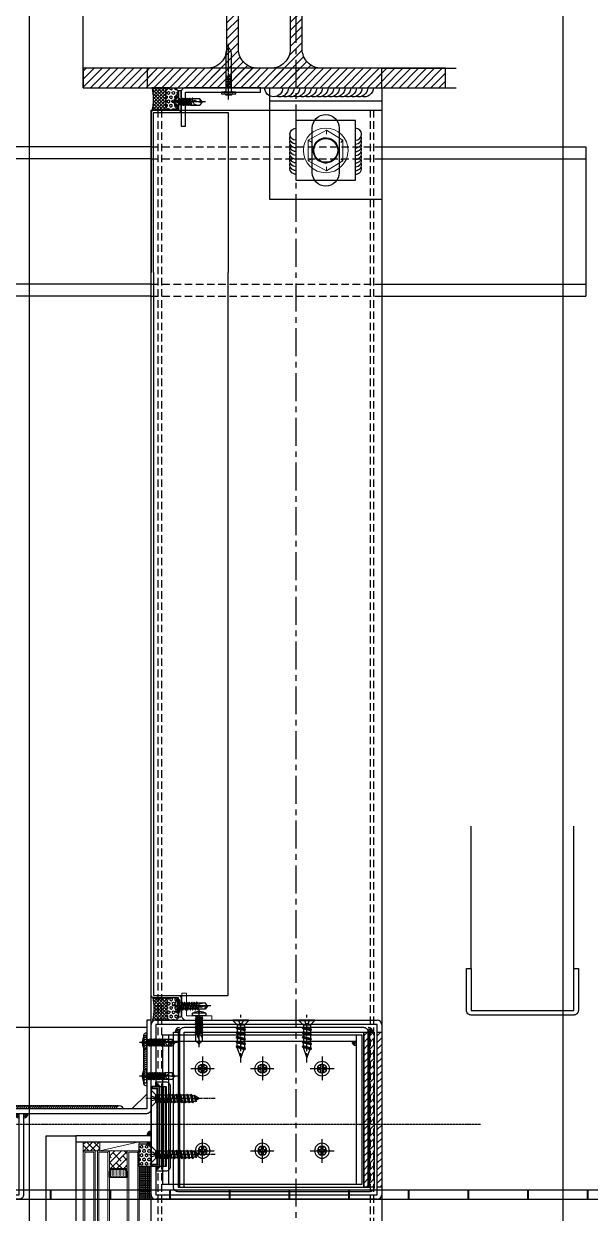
# Model space of a CAD drawing. Extents: x -3378 to 102197, y -3799 to 48702.
# Drawn here: x 90772 to 91151, y 23489 to 24286 of the extents above; entities that cross this region are included whole.
import ezdxf

# ---------------------------------------------------------------- set-up
doc = ezdxf.new("R2010")
doc.units = 0
for name, pattern in [('CEN1', [9, 6, -1, 1, -1]), ('CENTER', [2, 1.25, -0.25, 0.25, -0.25]), ('HIDDEN', [0.375, 0.25, -0.125])]:
    doc.linetypes.add(name, pattern=pattern)
for name, color, linetype in [('24WELD', 55, 'Continuous'), ('ARR', 6, 'Continuous'), ('BCM CL', 14, 'CENTER'), ('BCM-BKP', 6, 'Continuous'), ('BCM-DIM', 54, 'Continuous'), ('BCM-draft', 252, 'Continuous'), ('BCM-Extu', 4, 'Continuous'), ('BCM-GAK', 9, 'Continuous'), ('BCM-SIL', 8, 'Continuous'), ('BOLT', 3, 'Continuous'), ('CENTER', 4, 'CENTER'), ('CL', 14, 'CENTER'), ('HIDDEN', 9, 'HIDDEN'), ('中心線 CENTER', 6, 'CENTER'), ('剖面線 HATCH', 251, 'Continuous'), ('泡棉', 8, 'Continuous'), ('矽利康', 9, 'Continuous'), ('結構體 STRUCTURAL', 154, 'Continuous'), ('螺絲 固定五金 FASTENERS', 124, 'Continuous'), ('螺絲、螺栓', 4, 'Continuous'), ('視覺模型鋁擠型暫替', 4, 'Continuous'), ('視覺模型鋁擠型暫替-RefEdit0', 4, 'Continuous'), ('金屬面材 METAL PANEL', 2, 'Continuous'), ('鐵件', 6, 'Continuous'), ('鐵件 STEEL', 20, 'Continuous'), ('隱藏線 HIDDEN', 8, 'HIDDEN')]:
    doc.layers.add(name, color=color, linetype=linetype)
for name, color, linetype, lineweight in [('BCM-ALP', 7, 'Continuous', 0), ('BCM-GK', 252, 'Continuous', 5), ('BCM-GLA', 4, 'Continuous', 5)]:
    doc.layers.add(name, color=color, linetype=linetype, lineweight=lineweight)
doc.layers.add('不顯示', color=254, linetype='Continuous', plot=False)
pattern_1 = [(45, (-4141.5022, 978.2385), (-1.122532, 1.122532), []), (135, (-4141.5022, 978.2385), (-1.122532, -1.122532), [])]
pattern_2 = [(0, (-4141.5022, 978.2385), (0, 1.6497784), [0.9525, -1.905]), (120, (-4141.5022, 978.2385), (-1.42875, -0.8248892), [0.9525, -1.905]), (60, (-4140.5497, 978.2385), (-1.42875, 0.8248892), [0.9525, -1.905])]

# ---------------------------------------------------------------- blocks, each defined once
blk = doc.blocks.new('H-400x200x8x13')
at = {"layer": '視覺模型鋁擠型暫替', "linetype": 'Continuous'}
h = blk.add_hatch(dxfattribs=at)
h.set_pattern_fill('ANSI31', color=1, scale=30, angle=180)
h.set_pattern_definition([(225, (85874.229, 995633.081), (2.65165043, -2.65165043), [])])
h.paths.add_polyline_path([(300, -400), (300, -387), (217, -387, -0.414214), (204, -374), (204, -26, -0.414214), (217, -13), (300, -13), (300, 0), (100, 0), (100, -13), (183, -13, -0.414214), (196, -26), (196, -374, -0.414214), (183, -387), (100, -387), (100, -400)])
blk.add_lwpolyline([(100, -13), (183, -13, -0.414214), (196, -26), (196, -374, -0.414214), (183, -387), (100, -387), (100, -400), (300, -400), (300, -387), (217, -387, -0.414214), (204, -374), (204, -26, -0.414214), (217, -13), (300, -13), (300, 0), (100, 0)], format="xyb", close=True, dxfattribs=at)
blk = doc.blocks.new('6t 矽酸鈣板')
at = {"layer": '結構體 STRUCTURAL', "ltscale": 50}
h = blk.add_hatch(dxfattribs=at)
h.set_pattern_fill('JIS_LC_20', color=256, scale=2, angle=45)
h.set_pattern_definition([(90, (-51370.39, -83265.073), (-40, 0), []), (90, (-51369.823, -83264.507), (-40, 0), [])])
h.paths.add_polyline_path([(11600, 6), (214.93, 6), (214.93, 0), (11600, 0)])
at = {"layer": '結構體 STRUCTURAL'}
blk.add_lwpolyline([(214.93, 6), (214.93, 0), (11600, 0), (11600, 6)], close=True, dxfattribs=at)
blk = doc.blocks.new('*u246')
at = {"layer": '泡棉'}
h = blk.add_hatch(dxfattribs=at)
h.set_pattern_fill('HEX', color=256, scale=0.3)
h.set_pattern_definition(pattern_2)
edge = h.paths.add_edge_path()
edge.add_line((-12, 9.53), (-3, 9.53))
edge.add_arc((-3, 12.53), 3, 270, 360)
edge.add_line((0, 12.53), (0, 14.53))
edge.add_arc((-3, 14.53), 3, 0, 90)
edge.add_line((-3, 17.53), (-12, 17.53))
edge.add_arc((-12, 14.53), 3, 90, 180)
edge.add_line((-15, 14.53), (-15, 12.53))
edge.add_arc((-12, 12.53), 3, 180, 270)
at = {"layer": '矽利康'}
h = blk.add_hatch(dxfattribs=at)
h.set_pattern_fill('ANSI37', color=256, scale=0.5, style=0)
h.set_pattern_definition(pattern_1)
edge = h.paths.add_edge_path()
edge.add_arc((-7.73, -32.06), 32.98, 76.43716, 103.56284)
edge.add_arc((-16.6, 1.13), 1.6, 315, 360)
edge.add_line((-15, 1.13), (-15, 12.53))
edge.add_arc((-12, 12.53), 3, 180, 270)
edge.add_line((-12, 9.53), (-3, 9.53))
edge.add_arc((-3, 12.53), 3, 270, 360)
edge.add_line((0, 12.53), (0, 0))
at = {"layer": '泡棉'}
blk.add_lwpolyline([(-12, 9.53), (-3, 9.53, 0.414214), (0, 12.53), (0, 14.53, 0.414214), (-3, 17.53), (-12, 17.53, 0.414214), (-15, 14.53), (-15, 12.53, 0.414214)], format="xyb", close=True, dxfattribs=at)
at = {"layer": '矽利康'}
blk.add_lwpolyline([(0, 0, 0.118914), (-15.47, 0, 0.198912), (-15, 1.13), (-15, 12.53, 0.414214), (-12, 9.53), (-3, 9.53, 0.414214), (0, 12.53)], format="xyb", close=True, dxfattribs=at)
blk = doc.blocks.new('M5x16圓頭自攻')
at = {"layer": 'ARR', "color": 0, "linetype": 'CENTER', "ltscale": 0.87}
blk.add_line((18, 0), (-5.1, 0), dxfattribs=at)
at = {"layer": 'ARR', "color": 0, "linetype": 'ByBlock', "ltscale": 0.3}
for p, q in [((-1.61, -4.5), (-1.61, 4.5)), ((0.5, 2.24), (1.14, 1.9)), ((0.72, 2.13), (1.65, -2.5)), ((1.89, 1.9), (1.14, 1.9)), ((2.24, 2.5), (3.24, -2.5)), ((3.48, 1.9), (2.73, 1.9)), ((3.83, 2.5), (4.83, -2.5)), ((5.07, 1.9), (4.32, 1.9)), ((5.42, 2.5), (6.42, -2.5)), ((6.81, 1.9), (5.91, 1.9)), ((7.16, 2.5), (8.16, -2.5)), ((8.4, 1.9), (7.65, 1.9)), ((8.73, 1.9), (7.98, 1.9)), ((9.08, 2.5), (9.7, -0.6)), ((14.12, 2.1), (9.46, 2.1)), ((15.83, 0.06), (14.12, 2.1)), ((15.83, 0.06), (15.95, 0.06)), ((16, -0.01), (16, 0.01)), ((2.14, -1.9), (2.89, -1.9)), ((3.73, -1.9), (4.48, -1.9)), ((5.32, -1.9), (6.07, -1.9)), ((6.91, -1.9), (7.81, -1.9)), ((8.54, -2.1), (12.91, -2.1)), ((15.83, -0.06), (14.12, -2.1)), ((15.83, -0.06), (15.95, -0.06))]:
    blk.add_line(p, q, dxfattribs=at)
blk.add_lwpolyline([(-2.98, -0.5, 0.134476), (-1.61, -4.5), (-0.58, -4.5, 0.198912), (-0.44, -4.44), (-0.06, -4.06, 0.198912), (0, -3.92), (0, 3.92, 0.198912), (-0.06, 4.06), (-0.44, 4.44, 0.198912), (-0.58, 4.5), (-1.61, 4.5, 0.134562), (-2.98, 0.5), (-2.48, 0.5), (-2.48, -0.5), (-2.98, -0.5)], format="xyb", dxfattribs=at)
blk.add_lwpolyline([(1.14, 1.9), (2.14, -1.9), (1.8, -2.5), (1.65, -2.5), (1.3, -1.9), (0.3, 1.9), (0.5, 2.24)], dxfattribs=at)
for points in [[(3.24, -2.5), (2.89, -1.9), (1.89, 1.9), (2.24, 2.5), (2.39, 2.5), (2.73, 1.9), (3.73, -1.9), (3.39, -2.5)], [(4.83, -2.5), (4.48, -1.9), (3.48, 1.9), (3.83, 2.5), (3.98, 2.5), (4.32, 1.9), (5.32, -1.9), (4.98, -2.5)], [(6.42, -2.5), (6.07, -1.9), (5.07, 1.9), (5.42, 2.5), (5.57, 2.5), (5.91, 1.9), (6.91, -1.9), (6.57, -2.5)], [(8.16, -2.5), (7.81, -1.9), (6.81, 1.9), (7.16, 2.5), (7.31, 2.5), (7.65, 1.9), (8.65, -1.9), (8.31, -2.5)], [(9.08, 2.5), (8.73, 1.9), (9.7, -0.6), (9.46, 2.1), (9.23, 2.5)]]:
    blk.add_lwpolyline(points, close=True, dxfattribs=at)
for centre, radius, start, end in [((0.67, 3.07), 0.874, 220.33884, 257.78016), ((10.86, -0.29), 1.2, 56.15202, 236.15202), ((14.85, 6.88), 7.01, 241.64577, 278.00805), ((15.9, 1.75), 1.82, 168.86169, 267.68654), ((15.95, 0.01), 0.05, 0, 90), ((1.17, -3.34), 1.44, 84.73115, 144.21996), ((13.52, 4.88), 7.01, 241.64577, 274.95411), ((15.95, -0.01), 0.05, 270, 0)]:
    blk.add_arc(centre, radius, start, end, dxfattribs=at)
blk = doc.blocks.new('*U255')
blk.add_blockref('M5x16圓頭自攻', (0, 0))
blk = doc.blocks.new('X-DNI-32')
at = {"layer": 'HIDDEN'}
h = blk.add_hatch(dxfattribs=at)
h.set_pattern_fill('ANSI37', color=256, scale=10, style=0)
h.set_pattern_definition([(45, (-15.8389, -8.5483), (-0.88388, 0.88388), []), (135, (-15.8389, -8.5483), (-0.88388, -0.88388), [])])
h.paths.add_polyline_path([(0, -3), (-1.85, -3), (-1.85, -11), (0, -11)])
h.paths.add_polyline_path([(1.85, -3), (0, -3), (0, -11), (1.85, -11)])
at = {"layer": 'BOLT'}
blk.add_lwpolyline([(-4.85, 1), (4.85, 1), (4.85, 0), (-4.85, 0)], close=True, dxfattribs=at)
blk.add_lwpolyline([(2.65, 1, -0.414214), (1.85, 1.8), (1.85, 2), (-1.85, 2), (-1.85, 1.8, -0.414214), (-2.65, 1)], format="xyb", dxfattribs=at)
at = {"layer": 'CL'}
blk.add_line((0, 4.9), (0, -32.65), dxfattribs=at)
at = {"layer": 'HIDDEN'}
blk.add_lwpolyline([(3.05, 0, 0.414214), (1.85, -1.2), (1.85, -25, -0.183029), (0, -30, -0.183029), (-1.85, -25), (-1.85, -1.2, 0.414214), (-3.05, 0)], format="xyb", dxfattribs=at)
blk = doc.blocks.new('*u245')
at = {"layer": '泡棉'}
h = blk.add_hatch(dxfattribs=at)
h.set_pattern_fill('HEX', color=256, scale=0.3)
h.set_pattern_definition(pattern_2)
edge = h.paths.add_edge_path()
edge.add_line((-12, 9.53), (-3, 9.53))
edge.add_arc((-3, 12.53), 3, 270, 360)
edge.add_line((0, 12.53), (0, 14.53))
edge.add_arc((-3, 14.53), 3, 0, 90)
edge.add_line((-3, 17.53), (-12, 17.53))
edge.add_arc((-12, 14.53), 3, 90, 180)
edge.add_line((-15, 14.53), (-15, 12.53))
edge.add_arc((-12, 12.53), 3, 180, 270)
at = {"layer": '矽利康'}
h = blk.add_hatch(dxfattribs=at)
h.set_pattern_fill('ANSI37', color=256, scale=0.5, style=0)
h.set_pattern_definition(pattern_1)
edge = h.paths.add_edge_path()
edge.add_arc((-7.73, -32.06), 32.98, 76.43716, 103.56284)
edge.add_arc((-16.6, 1.13), 1.6, 315, 360)
edge.add_line((-15, 1.13), (-15, 12.53))
edge.add_arc((-12, 12.53), 3, 180, 270)
edge.add_line((-12, 9.53), (-3, 9.53))
edge.add_arc((-3, 12.53), 3, 270, 360)
edge.add_line((0, 12.53), (0, 0))
at = {"layer": '泡棉'}
blk.add_lwpolyline([(-12, 9.53), (-3, 9.53, 0.414214), (0, 12.53), (0, 14.53, 0.414214), (-3, 17.53), (-12, 17.53, 0.414214), (-15, 14.53), (-15, 12.53, 0.414214)], format="xyb", close=True, dxfattribs=at)
at = {"layer": '矽利康'}
blk.add_lwpolyline([(0, 0, 0.118914), (-15.47, 0, 0.198912), (-15, 1.13), (-15, 12.53, 0.414214), (-12, 9.53), (-3, 9.53, 0.414214), (0, 12.53)], format="xyb", close=True, dxfattribs=at)
blk = doc.blocks.new('A$C20AE7E0D')
at = {"layer": 'ARR', "color": 0, "linetype": 'CENTER', "ltscale": 0.87}
blk.add_line((21, 0), (-5.1, 0), dxfattribs=at)
at = {"layer": 'ARR', "color": 0, "linetype": 'ByBlock', "ltscale": 0.3}
for p, q in [((-1.61, -4.5), (-1.61, 4.5)), ((0.5, 2.24), (1.14, 1.9)), ((0.72, 2.13), (1.65, -2.5)), ((1.89, 1.9), (1.14, 1.9)), ((2.24, 2.5), (3.24, -2.5)), ((3.48, 1.9), (2.73, 1.9)), ((3.83, 2.5), (4.83, -2.5)), ((5.07, 1.9), (4.32, 1.9)), ((5.42, 2.5), (6.42, -2.5)), ((6.81, 1.9), (5.91, 1.9)), ((7.16, 2.5), (8.16, -2.5)), ((8.4, 1.9), (7.65, 1.9)), ((8.75, 2.5), (9.75, -2.5)), ((10.14, 1.9), (9.24, 1.9)), ((10.49, 2.5), (11.49, -2.5)), ((11.73, 1.9), (10.98, 1.9)), ((12.08, 2.5), (12.7, -0.6)), ((17.12, 2.1), (12.46, 2.1)), ((18.83, 0.06), (17.12, 2.1)), ((18.83, 0.06), (18.95, 0.06)), ((19, -0.01), (19, 0.01)), ((2.14, -1.9), (2.89, -1.9)), ((3.73, -1.9), (4.48, -1.9)), ((5.32, -1.9), (6.07, -1.9)), ((6.91, -1.9), (7.81, -1.9)), ((8.65, -1.9), (9.4, -1.9)), ((10.24, -1.9), (11.14, -1.9)), ((11.87, -2.1), (15.91, -2.1)), ((18.83, -0.06), (17.12, -2.1)), ((18.83, -0.06), (18.95, -0.06))]:
    blk.add_line(p, q, dxfattribs=at)
blk.add_lwpolyline([(-2.98, -0.5, 0.134476), (-1.61, -4.5), (-0.58, -4.5, 0.198912), (-0.44, -4.44), (-0.06, -4.06, 0.198912), (0, -3.92), (0, 3.92, 0.198912), (-0.06, 4.06), (-0.44, 4.44, 0.198912), (-0.58, 4.5), (-1.61, 4.5, 0.134562), (-2.98, 0.5), (-2.48, 0.5), (-2.48, -0.5), (-2.98, -0.5)], format="xyb", dxfattribs=at)
blk.add_lwpolyline([(1.14, 1.9), (2.14, -1.9), (1.8, -2.5), (1.65, -2.5), (1.3, -1.9), (0.3, 1.9), (0.5, 2.24)], dxfattribs=at)
for points in [[(3.24, -2.5), (2.89, -1.9), (1.89, 1.9), (2.24, 2.5), (2.39, 2.5), (2.73, 1.9), (3.73, -1.9), (3.39, -2.5)], [(4.83, -2.5), (4.48, -1.9), (3.48, 1.9), (3.83, 2.5), (3.98, 2.5), (4.32, 1.9), (5.32, -1.9), (4.98, -2.5)], [(6.42, -2.5), (6.07, -1.9), (5.07, 1.9), (5.42, 2.5), (5.57, 2.5), (5.91, 1.9), (6.91, -1.9), (6.57, -2.5)], [(8.16, -2.5), (7.81, -1.9), (6.81, 1.9), (7.16, 2.5), (7.31, 2.5), (7.65, 1.9), (8.65, -1.9), (8.31, -2.5)], [(9.75, -2.5), (9.4, -1.9), (8.4, 1.9), (8.75, 2.5), (8.9, 2.5), (9.24, 1.9), (10.24, -1.9), (9.9, -2.5)], [(11.49, -2.5), (11.14, -1.9), (10.14, 1.9), (10.49, 2.5), (10.64, 2.5), (10.98, 1.9), (11.98, -1.9), (11.64, -2.5)], [(12.08, 2.5), (11.73, 1.9), (12.7, -0.6), (12.46, 2.1), (12.23, 2.5)]]:
    blk.add_lwpolyline(points, close=True, dxfattribs=at)
for centre, radius, start, end in [((0.67, 3.07), 0.874, 220.33884, 257.78016), ((13.86, -0.29), 1.2, 56.15202, 236.15202), ((17.85, 6.88), 7.01, 241.64577, 278.00805), ((18.9, 1.75), 1.82, 168.86169, 267.68654), ((18.95, 0.01), 0.05, 0, 90), ((1.17, -3.34), 1.44, 84.73115, 144.21996), ((16.52, 4.88), 7.01, 241.64577, 274.95411), ((18.95, -0.01), 0.05, 270, 0)]:
    blk.add_arc(centre, radius, start, end, dxfattribs=at)
blk = doc.blocks.new('*U77')
at = {"color": 0, "linetype": 'ByBlock'}
blk.add_blockref('A$C20AE7E0D', (0, 0), dxfattribs=at)
blk = doc.blocks.new('*U654')
for centre, end in [((-143.9, 4.7), 286.3529), ((-141.4, 4.6), 286.3529), ((-138.9, 4.5), 286.3529), ((-136.4, 4.4), 286.3529), ((-133.9, 4.3), 286.3529), ((-131.4, 4.3), 286.3529), ((-128.9, 4.2), 286.3529), ((-126.4, 4.1), 286.3529), ((-123.9, 4), 286.3529), ((-121.4, 3.9), 286.3529), ((-118.9, 3.9), 286.3529), ((-116.4, 3.8), 286.3529), ((-113.9, 3.7), 286.3529), ((-111.4, 3.6), 286.3529), ((-108.9, 3.5), 286.3529), ((-106.4, 3.5), 286.3529), ((-103.9, 3.4), 286.3529), ((-101.4, 3.3), 286.3529), ((-98.9, 3.2), 286.3529), ((-96.4, 3.1), 286.3529), ((-94, 3), 286.3529), ((-91.5, 3), 286.3529), ((-89, 2.9), 286.3529), ((-86.5, 2.8), 286.3529), ((-84, 2.7), 286.3529), ((-81.5, 2.6), 286.3529), ((-79, 2.6), 286.3529), ((-76.5, 2.5), 286.3529), ((-74, 2.4), 286.3529), ((-71.5, 2.3), 286.3529), ((-69, 2.2), 286.3529), ((-66.5, 2.2), 286.3529), ((-64, 2.1), 286.3529), ((-61.5, 2), 286.3529), ((-59, 1.9), 286.3529), ((-56.5, 1.8), 286.3529), ((-54, 1.7), 286.3529), ((-51.5, 1.7), 286.3529), ((-49, 1.6), 286.3529), ((-46.5, 1.5), 286.3529), ((-44, 1.4), 286.3529), ((-41.5, 1.3), 286.3529), ((-39, 1.3), 286.3529), ((-36.5, 1.2), 286.3529), ((-34, 1.1), 286.3529), ((-31.5, 1), 286.3529), ((-29, 0.9), 286.3529), ((-26.5, 0.9), 286.3529), ((-24, 0.8), 286.3529), ((-21.5, 0.7), 286.3529), ((-19, 0.6), 286.3529), ((-16.5, 0.5), 286.3529), ((-14, 0.5), 286.3529), ((-11.5, 0.4), 286.3529), ((-9, 0.3), 286.3529), ((-6.5, 0.2), 286.3529), ((-4, 0.1), 358.1431)]:
    blk.add_arc(centre, 4, 178.1431, end)
blk = doc.blocks.new('*U655')
for centre, end in [((-0.5, -14), 16.3529), ((-0.4, -11.5), 16.3529), ((-0.3, -9), 16.3529), ((-0.1, -4), 88.1431), ((-0.2, -6.5), 16.3529), ((-0.9, -29), 16.3529), ((-0.9, -26.5), 16.3529), ((-0.8, -24), 16.3529), ((-0.7, -21.5), 16.3529), ((-0.5, -16.5), 16.3529), ((-0.6, -19), 16.3529), ((-1.3, -41.5), 16.3529), ((-1.3, -39), 16.3529), ((-1.2, -36.5), 16.3529), ((-1, -31.5), 16.3529), ((-1.1, -34), 16.3529), ((-1.8, -56.5), 16.3529), ((-1.7, -54), 16.3529), ((-1.7, -51.5), 16.3529), ((-1.6, -49), 16.3529), ((-1.4, -44), 16.3529), ((-1.5, -46.5), 16.3529), ((-1.9, -59), 16.3529)]:
    blk.add_arc(centre, 4, 268.1431, end)
blk = doc.blocks.new('組件01')
at = {"layer": '視覺模型鋁擠型暫替', "color": 7, "linetype": 'Continuous'}
for centre, radius, start, end in [((-88.5, 0), 3, 180, 270), ((-88.5, 0), 2, 180, 270), ((-88.5, 0), 1, 180, 270), ((-85.5, 0), 1, 270, 0), ((-85.5, 0), 2, 270, 0), ((-85.5, 0), 3, 270, 0)]:
    blk.add_arc(centre, radius, start, end, dxfattribs=at)
at = {"layer": '金屬面材 METAL PANEL', "linetype": 'Continuous'}
blk.add_line((-3, 13), (-13, 3), dxfattribs=at)
blk.add_lwpolyline([(-3, 62.5), (-3, 3), (-110, 3), (-110, 0), (-3, 0, 0.414214), (0, 3), (0, 62.5)], format="xyb", close=True, dxfattribs=at)
blk.add_lwpolyline([(-3, 57.5), (-105, 57.5), (-105, 3)], dxfattribs=at)
blk.add_lwpolyline([(-85.5, 0), (-85.5, -54.5, -0.414214), (-88.5, -57.5), (-130.5, -57.5), (-130.5, -54.5), (-88.5, -54.5), (-88.5, 0)], format="xyb", dxfattribs=at)
at = {"layer": '24WELD', "zscale": 0.5625}
for name, p, xscale, yscale, rotation in [('*U655', (-3, 18.48), 0.5625, 0.5625, 181.8569201425871), ('*U654', (-18.97, 3), -0.5625000000000022, 0.5625000000000022, 178.1430628016457)]:
    blk.add_blockref(name, p, dxfattribs=dict(at, xscale=xscale, yscale=yscale, rotation=rotation))
at = {"layer": '螺絲 固定五金 FASTENERS'}
for p in [(-3, 47.5), (-3, 25)]:
    blk.add_blockref('*U77', p, dxfattribs=at)
blk = doc.blocks.new('A$C4E2A2353')
at = {"layer": 'ARR', "color": 0, "linetype": 'CEN1', "ltscale": 0.5}
blk.add_line((42.86, 0), (-3.62, 0), dxfattribs=at)
at = {"layer": 'ARR', "color": 0, "linetype": 'ByBlock', "ltscale": 0.3}
for p, q in [((0.3, -5.3), (0.3, 5.3)), ((3.1, -2.5), (3.1, 2.5)), ((4.38, 2.15), (3.1, 2.15)), ((3.1, 1.24), (3.82, -2.16)), ((4.71, 2.87), (4.38, 2.15)), ((4.38, 2.15), (5.3, -2.16)), ((4.43, 1.96), (5.34, -2.36)), ((5.34, 2.15), (4.71, 2.87)), ((4.71, 2.87), (5.93, -2.88)), ((4.89, 2.06), (5.8, -2.26)), ((6.82, 2.15), (5.34, 2.15)), ((5.34, 2.15), (6.26, -2.16)), ((5.34, 2.15), (6.26, -2.16)), ((7.15, 2.87), (6.82, 2.15)), ((6.82, 2.15), (7.74, -2.16)), ((6.86, 1.96), (7.78, -2.36)), ((7.78, 2.15), (7.15, 2.87)), ((7.15, 2.87), (8.37, -2.88)), ((7.32, 2.06), (8.24, -2.26)), ((9.26, 2.15), (7.78, 2.15)), ((7.78, 2.15), (8.7, -2.16)), ((7.78, 2.15), (8.7, -2.16)), ((9.59, 2.87), (9.26, 2.15)), ((9.26, 2.15), (10.17, -2.16)), ((9.3, 1.96), (10.21, -2.36)), ((10.22, 2.15), (9.59, 2.87)), ((9.59, 2.87), (10.81, -2.88)), ((9.76, 2.06), (10.67, -2.26)), ((11.7, 2.15), (10.22, 2.15)), ((10.22, 2.15), (11.13, -2.16)), ((10.22, 2.15), (11.13, -2.16)), ((12.02, 2.87), (11.7, 2.15)), ((11.7, 2.15), (12.61, -2.16)), ((11.74, 1.96), (12.65, -2.36)), ((12.66, 2.15), (12.02, 2.87)), ((12.02, 2.87), (13.24, -2.88)), ((12.2, 2.06), (13.11, -2.26)), ((14.13, 2.15), (12.66, 2.15)), ((12.66, 2.15), (13.57, -2.16)), ((12.66, 2.15), (13.57, -2.16)), ((14.46, 2.87), (14.13, 2.15)), ((14.13, 2.15), (15.05, -2.16)), ((14.18, 1.96), (15.09, -2.36)), ((15.09, 2.15), (14.46, 2.87)), ((14.46, 2.87), (15.68, -2.88)), ((14.64, 2.06), (15.55, -2.26)), ((16.57, 2.15), (15.09, 2.15)), ((15.09, 2.15), (16.01, -2.16)), ((15.09, 2.15), (16.01, -2.16)), ((16.9, 2.87), (16.57, 2.15)), ((16.57, 2.15), (17.49, -2.16)), ((16.61, 1.96), (17.53, -2.36)), ((17.53, 2.15), (16.9, 2.87)), ((16.9, 2.87), (18.12, -2.88)), ((17.07, 2.06), (17.99, -2.26)), ((19.01, 2.15), (17.53, 2.15)), ((17.53, 2.15), (18.45, -2.16)), ((17.53, 2.15), (18.45, -2.16)), ((19.34, 2.87), (19.01, 2.15)), ((19.01, 2.15), (19.92, -2.16)), ((19.05, 1.96), (19.96, -2.36)), ((19.97, 2.15), (19.34, 2.87)), ((19.34, 2.87), (20.56, -2.88)), ((19.51, 2.06), (20.42, -2.26)), ((21.45, 2.15), (19.97, 2.15)), ((19.97, 2.15), (20.88, -2.16)), ((19.97, 2.15), (20.88, -2.16)), ((21.77, 2.87), (21.45, 2.15)), ((21.77, 2.87), (21.45, 2.15)), ((21.45, 2.15), (22.36, -2.16)), ((21.45, 2.15), (22.36, -2.16)), ((21.49, 1.96), (22.4, -2.36)), ((21.49, 1.96), (22.4, -2.36)), ((22.41, 2.15), (21.77, 2.87)), ((21.77, 2.87), (22.99, -2.88)), ((22.41, 2.15), (21.77, 2.87)), ((21.77, 2.87), (22.99, -2.88)), ((21.95, 2.06), (22.86, -2.26)), ((21.95, 2.06), (22.86, -2.26)), ((23.88, 2.15), (22.41, 2.15)), ((22.41, 2.15), (23.32, -2.16)), ((23.88, 2.15), (22.41, 2.15)), ((22.41, 2.15), (23.32, -2.16)), ((22.41, 2.15), (23.32, -2.16)), ((22.41, 2.15), (23.32, -2.16)), ((24.21, 2.87), (23.88, 2.15)), ((24.21, 2.87), (23.88, 2.15)), ((23.88, 2.15), (24.8, -2.16)), ((23.88, 2.15), (24.8, -2.16)), ((23.93, 1.96), (24.84, -2.36)), ((23.93, 1.96), (24.84, -2.36)), ((24.84, 2.15), (24.21, 2.87)), ((24.21, 2.87), (25.43, -2.88)), ((24.84, 2.15), (24.21, 2.87)), ((24.21, 2.87), (25.43, -2.88)), ((24.38, 2.06), (25.3, -2.26)), ((24.38, 2.06), (25.3, -2.26)), ((26.32, 2.15), (24.84, 2.15)), ((24.84, 2.15), (25.76, -2.16)), ((26.32, 2.15), (24.84, 2.15)), ((24.84, 2.15), (25.76, -2.16)), ((24.84, 2.15), (25.76, -2.16)), ((24.84, 2.15), (25.76, -2.16)), ((26.65, 2.87), (26.32, 2.15)), ((26.65, 2.87), (26.32, 2.15)), ((26.32, 2.15), (27.24, -2.16)), ((26.32, 2.15), (27.24, -2.16)), ((26.36, 1.96), (27.28, -2.36)), ((26.36, 1.96), (27.28, -2.36)), ((27.28, 2.15), (26.65, 2.87)), ((26.65, 2.87), (27.87, -2.88)), ((27.28, 2.15), (26.65, 2.87)), ((26.65, 2.87), (27.87, -2.88)), ((26.82, 2.06), (27.74, -2.26)), ((26.82, 2.06), (27.74, -2.26)), ((28.91, 1.45), (27.28, 2.15)), ((27.28, 2.15), (28.19, -2.16)), ((27.28, 2.15), (28.19, -2.16)), ((27.28, 2.15), (28.19, -2.16)), ((27.28, 2.15), (28.19, -2.16)), ((29.24, 2.17), (28.91, 1.45)), ((28.91, 1.45), (29.52, -1.46)), ((29.96, 0.99), (29.24, 2.17)), ((29.24, 2.17), (30.16, -2.18)), ((32.25, 0), (29.96, 1.25)), ((29.96, 0.99), (30.39, -1)), ((32.26, 0), (32.25, 0)), ((3.1, -1.02), (3.49, -2.88)), ((3.1, -2.44), (3.49, -2.88)), ((3.49, -2.88), (3.82, -2.16)), ((3.82, -2.16), (5.3, -2.16)), ((5.3, -2.16), (5.93, -2.88)), ((5.93, -2.88), (6.26, -2.16)), ((6.26, -2.16), (7.74, -2.16)), ((7.74, -2.16), (8.37, -2.88)), ((8.37, -2.88), (8.7, -2.16)), ((8.7, -2.16), (10.17, -2.16)), ((10.17, -2.16), (10.81, -2.88)), ((10.81, -2.88), (11.13, -2.16)), ((11.13, -2.16), (12.61, -2.16)), ((12.61, -2.16), (13.24, -2.88)), ((13.24, -2.88), (13.57, -2.16)), ((13.57, -2.16), (15.05, -2.16)), ((15.05, -2.16), (15.68, -2.88)), ((15.68, -2.88), (16.01, -2.16)), ((16.01, -2.16), (17.49, -2.16)), ((17.49, -2.16), (18.12, -2.88)), ((18.12, -2.88), (18.45, -2.16)), ((18.45, -2.16), (19.92, -2.16)), ((19.92, -2.16), (20.56, -2.88)), ((20.56, -2.88), (20.88, -2.16)), ((20.88, -2.16), (22.36, -2.16)), ((22.36, -2.16), (22.99, -2.88)), ((22.36, -2.16), (22.99, -2.88)), ((22.99, -2.88), (23.32, -2.16)), ((22.99, -2.88), (23.32, -2.16)), ((23.32, -2.16), (24.8, -2.16)), ((23.32, -2.16), (24.8, -2.16)), ((24.8, -2.16), (25.43, -2.88)), ((24.8, -2.16), (25.43, -2.88)), ((25.43, -2.88), (25.76, -2.16)), ((25.43, -2.88), (25.76, -2.16)), ((25.76, -2.16), (27.24, -2.16)), ((25.76, -2.16), (27.24, -2.16)), ((27.24, -2.16), (27.87, -2.88)), ((27.24, -2.16), (27.87, -2.88)), ((27.87, -2.88), (28.19, -2.16)), ((27.87, -2.88), (28.19, -2.16)), ((28.19, -2.16), (29.52, -1.46)), ((29.52, -1.46), (30.16, -2.18)), ((30.16, -2.18), (30.39, -1)), ((30.39, -1), (32.25, -0.01)), ((32.25, -0.01), (32.26, 0))]:
    blk.add_line(p, q, dxfattribs=at)
blk.add_lwpolyline([(3.1, 2.5), (0.3, 5.3), (0, 5.3), (0, -5.3), (0.3, -5.3), (3.1, -2.5)], dxfattribs=at)
blk.add_lwpolyline([(0, -1.61, 0.048054), (2.67, -0.68, 0.292428), (3.1, 0, 0.292428), (2.67, 0.68, 0.048054), (0, 1.61, 0.048054)], format="xyb", dxfattribs=at)
blk = doc.blocks.new('*U920')
at = {"layer": '螺絲、螺栓', "color": 0, "linetype": 'ByBlock', "xscale": -1, "rotation": 180}
blk.add_blockref('A$C4E2A2353', (0, 0), dxfattribs=at)
blk = doc.blocks.new('*U35')
blk.add_lwpolyline([(1.22, 0.68), (2.48, 0.68, -0.398336), (3.02, 0.16, -0.027263), (3.02, -0.16, -0.398336), (2.48, -0.68), (1.22, -0.68, 0.414214), (0.68, -1.22), (0.68, -2.48, -0.398336), (0.16, -3.02, -0.027263), (-0.16, -3.02, -0.398336), (-0.68, -2.48), (-0.68, -1.22, 0.414214), (-1.22, -0.68), (-2.48, -0.68, -0.398336), (-3.02, -0.16, -0.027263), (-3.02, 0.16, -0.398336), (-2.48, 0.68), (-1.22, 0.68, 0.414214), (-0.68, 1.22), (-0.68, 2.48, -0.398336), (-0.16, 3.02, -0.027263), (0.16, 3.02, -0.398336), (0.68, 2.48), (0.68, 1.22, 0.414214)], format="xyb", close=True)
blk.add_circle((0, 0), 5)
at = {"layer": 'CL'}
for p, q in [((0, 8.04), (0, -8.04)), ((-8.04, 0), (8.04, 0))]:
    blk.add_line(p, q, dxfattribs=at)
blk = doc.blocks.new('圓孔6mm')
at = {"layer": '視覺模型鋁擠型暫替', "color": 6, "linetype": 'Continuous'}
blk.add_circle((0, 0), 3, dxfattribs=at)
at = {"layer": 'BCM-draft'}
blk.add_blockref('*U35', (0, 0), dxfattribs=at)
blk = doc.blocks.new('上下水槽合併托架用')
at = {"layer": '視覺模型鋁擠型暫替-RefEdit0', "color": 7}
for centre, radius, start, end in [((-130, -4), 1, 270, 0), ((-130, -4), 2, 270, 0), ((-130, -4), 3, 270, 0), ((-4, -4), 3, 180, 270), ((-4, -4), 2, 180, 270), ((-4, -4), 1, 180, 270)]:
    blk.add_arc(centre, radius, start, end, dxfattribs=at)
at = {"layer": '金屬面材 METAL PANEL'}
for p, q in [((-130, 0), (-130, -100)), ((-130, -4), (-4, -4)), ((-4, 0), (-4, -100))]:
    blk.add_line(p, q, dxfattribs=at)
blk.add_lwpolyline([(-134, -100), (0, -100), (0, 0), (-134, 0)], close=True, dxfattribs=at)
at = {"layer": '視覺模型鋁擠型暫替', "linetype": 'Continuous'}
for p in [(-107, -22.5, 0), (-67, -22.5, 0), (-27, -22.5, 0)]:
    blk.add_blockref('圓孔6mm', p, dxfattribs=at)
at = {"layer": '視覺模型鋁擠型暫替', "linetype": 'Continuous', "xscale": -1, "rotation": 180}
for p in [(-107, -77.5, 0), (-67, -77.5, 0), (-27, -77.5, 0)]:
    blk.add_blockref('圓孔6mm', p, dxfattribs=at)
blk = doc.blocks.new('*u927')
at = {"layer": 'CENTER', "color": 0, "ltscale": 5}
blk.add_line((28.28, 0), (-3.62, 0), dxfattribs=at)
at = {"layer": '螺絲、螺栓', "color": 0, "linetype": 'ByBlock', "ltscale": 0.2}
for p, q in [((0.3, 5.3), (0.3, -5.3)), ((3.1, 2.5), (3.1, -2.5)), ((3.1, 2.39), (4.64, 2.39)), ((5.08, 3.15), (6.34, -3.15)), ((5.7, 2.39), (7.79, 2.39)), ((8.23, 3.15), (9.49, -3.15)), ((8.85, 2.39), (10.94, 2.39)), ((11.38, 3.15), (12.64, -3.15)), ((12, 2.39), (14.09, 2.39)), ((14.53, 3.15), (15.79, -3.15)), ((17.24, 2.39), (15.15, 2.39)), ((17.68, 3.15), (18.94, -3.15)), ((18.17, 2.61), (24.84, 0.24)), ((3.1, -2.39), (5.9, -2.39)), ((6.96, -2.39), (9.05, -2.39)), ((10.11, -2.39), (12.2, -2.39)), ((13.26, -2.39), (15.35, -2.39)), ((16.41, -2.39), (18.5, -2.39)), ((24.84, -0.23), (19.52, -2.25))]:
    blk.add_line(p, q, dxfattribs=at)
blk.add_lwpolyline([(3.1, -2.5), (0.3, -5.3), (0, -5.3), (0, 5.3), (0.3, 5.3), (3.1, 2.5)], dxfattribs=at)
blk.add_lwpolyline([(0, 1.61, -0.048054), (2.67, 0.68, -0.292428), (3.1, 0, -0.292428), (2.67, -0.68, -0.048054), (0, -1.61, -0.048054)], format="xyb", dxfattribs=at)
for points in [[(6.34, -3.15), (5.9, -2.39), (4.64, 2.39), (5.08, 3.15), (5.27, 3.15), (5.7, 2.39), (6.96, -2.39), (6.53, -3.15)], [(9.49, -3.15), (9.05, -2.39), (7.79, 2.39), (8.23, 3.15), (8.42, 3.15), (8.85, 2.39), (10.11, -2.39), (9.68, -3.15)], [(12.64, -3.15), (12.2, -2.39), (10.94, 2.39), (11.38, 3.15), (11.57, 3.15), (12, 2.39), (13.26, -2.39), (12.83, -3.15)], [(15.79, -3.15), (15.35, -2.39), (14.09, 2.39), (14.53, 3.15), (14.72, 3.15), (15.15, 2.39), (16.41, -2.39), (15.98, -3.15)], [(18.94, -3.15), (18.5, -2.39), (17.24, 2.39), (17.68, 3.15), (17.87, 3.15), (18.3, 2.39), (19.56, -2.39), (19.13, -3.15)]]:
    blk.add_lwpolyline(points, close=True, dxfattribs=at)
blk.add_arc((24.75, 0), 0.252, 292.16272, 69.4623, dxfattribs=at)
blk = doc.blocks.new('*U929')
blk.add_blockref('*u927', (0, 0))
blk = doc.blocks.new('*U59')
for centre, end in [((-0.29, -9), 16.35291), ((-0.21, -6.5), 16.35291), ((-0.13, -4), 88.14306), ((-0.53, -16.49), 16.35291), ((-0.45, -13.99), 16.35291), ((-0.37, -11.49), 16.35291), ((-0.78, -23.99), 16.35291), ((-0.7, -21.49), 16.35291), ((-0.62, -18.99), 16.35291), ((-0.86, -26.49), 16.35291)]:
    blk.add_arc(centre, 4, 268.14306, end)
blk = doc.blocks.new('*U428')
for centre, end in [((-43.98, 1.43), 286.3529), ((-41.48, 1.34), 286.3529), ((-38.98, 1.26), 286.3529), ((-36.48, 1.18), 286.3529), ((-33.98, 1.1), 286.3529), ((-31.48, 1.02), 286.3529), ((-28.98, 0.94), 286.3529), ((-26.49, 0.86), 286.3529), ((-23.99, 0.78), 286.3529), ((-21.49, 0.7), 286.3529), ((-18.99, 0.62), 286.3529), ((-16.49, 0.53), 286.3529), ((-13.99, 0.45), 286.3529), ((-11.49, 0.37), 286.3529), ((-9, 0.29), 286.3529), ((-6.5, 0.21), 286.3529), ((-4, 0.13), 358.1431)]:
    blk.add_arc(centre, 4, 178.1431, end)

msp = doc.modelspace()

# ---------------------------------------------------------------- hatches: boundary and pattern name
h = msp.add_hatch()
h.set_pattern_fill('ANSI31', color=9, scale=10, angle=45, style=0)
h.set_pattern_definition([(90, (119299.2617, -569713.7468), (-1.25, 1e-15), [])])
h.paths.add_polyline_path([(90861.201, 23538.086), (90861.201, 23572.085), (90857.201, 23572.085), (90857.201, 23573.585), (90867.201, 23573.585), (90867.201, 23538.086)])
h = msp.add_hatch()
h.set_pattern_fill('ANSI31', color=9, scale=10, angle=45, style=0)
h.set_pattern_definition([(90, (119299.2617, -569712.3712), (-1.25, 1e-15), [])])
h.paths.add_polyline_path([(90861.201, 23538.086), (90861.201, 23521.586), (90857.201, 23521.586), (90857.201, 23520.086), (90867.201, 23520.086), (90867.201, 23538.086)])
at = {"layer": 'BCM-DIM', "linetype": 'Continuous'}
h = msp.add_hatch(dxfattribs=at)
h.set_pattern_fill('ANSI37', color=256, scale=10, angle=45)
h.set_pattern_definition([(90, (-4136.3583, -974329.0609), (-1.25, 0), []), (180, (-4136.3583, -974329.0609), (-1e-16, -1.25), [])])
h.paths.add_polyline_path([(90857.321, 23498.086), (90849.321, 23498.086), (90849.321, 23520.086), (90857.321, 23520.086)])
at = {"layer": 'BCM-Extu', "linetype": 'ByBlock'}
h = msp.add_hatch(dxfattribs=at)
h.set_pattern_fill('DOTS', color=8, scale=15, angle=90, style=0)
h.set_pattern_definition([(90, (91386.1135, 26222.5345), (-0.9375, 0.46875), [0, -0.9375])])
h.paths.add_polyline_path([(90830.274, 23518.086), (90829.701, 23516.543), (90829.701, 23513.086), (90840.701, 23513.086), (90840.701, 23516.543), (90840.129, 23518.086)])
h = msp.add_hatch(dxfattribs=at)
h.set_pattern_fill('DOTS', color=8, scale=15, angle=90, style=0)
h.set_pattern_definition([(90, (91386.1136, 26222.5345), (-0.9375, 0.46875), [0, -0.9375])])
h.paths.add_polyline_path([(90830.274, 23518.086), (90829.701, 23516.543), (90829.701, 23513.086), (90840.701, 23513.086), (90840.701, 23516.543), (90840.129, 23518.086)])
at = {"layer": 'BCM-GK', "linetype": 'ByBlock'}
h = msp.add_hatch(dxfattribs=at)
h.set_pattern_fill('ANSI37', color=256, angle=-180)
h.set_pattern_definition([(225, (-368905.7373, 137839.673), (2.24506403, -2.24506403), []), (315, (-368905.7373, 137839.673), (2.24506403, 2.24506403), [])])
h.paths.add_polyline_path([(90811.7, 23536.586), (90822.701, 23536.586), (90822.701, 23530.586), (90812.701, 23530.586), (90811.701, 23529.586)])
h = msp.add_hatch(dxfattribs=at)
h.set_pattern_fill('ANSI37', color=256, angle=-180)
h.set_pattern_definition([(225, (-368905.7373, 137839.673), (2.24506403, -2.24506403), []), (315, (-368905.7373, 137839.673), (2.24506403, 2.24506403), [])])
h.paths.add_polyline_path([(90811.7, 23536.586), (90822.701, 23536.586), (90822.701, 23530.586), (90812.701, 23530.586), (90811.701, 23529.586)])
h = msp.add_hatch(dxfattribs=at)
h.set_pattern_fill('ANSI38', color=256, angle=180)
h.set_pattern_definition([(225, (1390204.961, -98698.737), (2.24506403, -2.24506403), []), (315, (1390204.961, -98698.737), (6.735192091, -2.24506403), [7.9375, -4.7625])])
h.paths.add_polyline_path([(90840.476, 23518.586), (90841.201, 23516.633), (90841.201, 23530.586), (90829.201, 23530.586), (90829.201, 23516.633), (90829.926, 23518.586)])
h = msp.add_hatch(dxfattribs=at)
h.set_pattern_fill('ANSI38', color=256, angle=180)
h.set_pattern_definition([(225, (1390204.961, -98698.737), (2.24506403, -2.24506403), []), (315, (1390204.961, -98698.737), (6.735192091, -2.24506403), [7.9375, -4.7625])])
h.paths.add_polyline_path([(90840.476, 23518.586), (90841.201, 23516.633), (90841.201, 23530.586), (90829.201, 23530.586), (90829.201, 23516.633), (90829.926, 23518.586)])
at = {"layer": '剖面線 HATCH', "linetype": 'Continuous'}
h = msp.add_hatch(dxfattribs=at)
h.set_pattern_fill('ANSI31', color=256)
h.set_pattern_definition([(45, (39632.3122, -79036.993), (-2.24506403, 2.24506403), [])])
h.paths.add_polyline_path([(91002.701, 23610.086), (90999.701, 23610.086), (90999.701, 23506.078), (91002.701, 23506.078)])
h = msp.add_hatch(dxfattribs=at)
h.set_pattern_fill('ANSI31', color=256)
h.set_pattern_definition([(45, (39636.312, -79036.993), (-2.24506403, 2.24506403), [])])
h.paths.add_polyline_path([(91006.701, 23610.086), (91003.701, 23610.086), (91003.701, 23506.078), (91006.701, 23506.078)])
at = {"layer": '剖面線 HATCH'}
h = msp.add_hatch(dxfattribs=at)
h.set_pattern_fill('ANSI31', color=256)
h.set_pattern_definition([(45, (39641.3116, -79036.987), (-2.24506403, 2.24506403), [])])
h.paths.add_polyline_path([(91011.701, 23610.092), (91008.701, 23610.092), (91008.701, 23506.084), (91011.701, 23506.084)])
at = {"layer": '泡棉'}
h = msp.add_hatch(dxfattribs=at)
h.set_pattern_fill('HEX', color=256, scale=0.3, angle=90)
h.set_pattern_definition([(90, (91011.7015, 23478.4257), (-1.649778, 1e-16), [0.9525, -1.905]), (210, (91011.7015, 23478.4257), (0.824889, -1.42875), [0.9525, -1.905]), (150, (91011.7015, 23479.3782), (-0.824889, -1.42875), [0.9525, -1.905])])
h.paths.add_polyline_path([(90857.201, 23535.086), (90849.201, 23535.086), (90849.201, 23520.086), (90857.201, 23520.086)])
at = {"layer": '視覺模型鋁擠型暫替', "linetype": 'Continuous'}
h = msp.add_hatch(dxfattribs=at)
h.set_pattern_fill('ANSI31', color=1, scale=5)
h.set_pattern_definition([(45, (10080.2304, -968687.3692), (-0.44194173824, 0.44194173824), [])])
h.paths.add_polyline_path([(90860.201, 23573.586), (90863.201, 23573.585), (90860.202, 23576.584)])
h = msp.add_hatch(dxfattribs=at)
h.set_pattern_fill('ANSI31', color=1, scale=5)
h.set_pattern_definition([(45, (10080.2304, -968703.8673), (-0.44194173824, 0.44194173824), [])])
h.paths.add_polyline_path([(90860.202, 23517.088), (90863.201, 23520.087), (90860.201, 23520.086)])

# ---------------------------------------------------------------- linework, layer by layer
at = {"color": 0, "linetype": 'Continuous', "lineweight": 0, "elevation": 0, "flags": 128}
for points in [[(90962.432, 24207.839), (90974.762, 24214.689)], [(90974.762, 24214.689), (90985.722, 24207.839)], [(90974.762, 24211.949), (90974.762, 24214.689)], [(90962.432, 24194.139), (90962.432, 24207.839)], [(90962.432, 24207.839), (90965.172, 24206.469)], [(90984.352, 24206.469), (90985.722, 24207.839)], [(90985.722, 24207.839), (90985.722, 24194.139)], [(90965.172, 24195.509), (90962.432, 24194.139)], [(90974.762, 24187.289), (90962.432, 24194.139)], [(90985.722, 24194.139), (90974.762, 24187.289)], [(90974.762, 24190.029), (90974.762, 24187.289)], [(90984.352, 24195.509), (90985.722, 24194.139)]]:
    msp.add_lwpolyline(points, dxfattribs=at)
at = {"color": 0, "linetype": 'Continuous', "lineweight": 0}
msp.add_circle((90974.201, 24201.085, 0), 15, dxfattribs=at)
msp.add_circle((90974.201, 24201.085, 0), 8)
for start, end in [(86.049438, 273.859333), (273.859333, 86.049438)]:
    msp.add_arc((90974.201, 24201.085, 0), 8.5, start, end, dxfattribs=at)
at = {"layer": 'BCM CL', "ltscale": 0.5}
msp.add_line((91077.988, 23548.086, 0), (90693.145, 23548.086, 0), dxfattribs=at)
at = {"layer": 'BCM-ALP'}
msp.add_lwpolyline([(90880.783, 23636.086), (90880.783, 23621.086), (90897.783, 23621.086), (90897.783, 23618.086), (90880.783, 23618.086, -0.4142136), (90877.783, 23621.086), (90877.783, 23636.086)], format="xyb", close=True, dxfattribs=at)
at = {"layer": 'BCM-BKP', "elevation": 0}
for points in [[(90858.801, 24119.223), (90858.801, 24226.485), (90875.601, 24226.485, 0.4142136), (90877.201, 24228.085), (90877.201, 24241.085), (90875.601, 24241.085), (90875.601, 24228.085), (90858.801, 24228.085, 0.4142136), (90857.201, 24226.485), (90857.201, 24119.223)], [(90858.801, 24119.223), (90858.801, 23634.686), (90875.601, 23634.686, -0.4142136), (90877.201, 23633.086), (90877.201, 23620.086), (90875.601, 23620.086), (90875.601, 23633.086), (90858.801, 23633.086, -0.4142136), (90857.201, 23634.686), (90857.201, 24119.223)]]:
    msp.add_lwpolyline(points, format="xyb", dxfattribs=at)
at = {"layer": 'BCM-DIM', "linetype": 'Continuous'}
for p, q in [((90857.321, 23520.086, 0), (90849.321, 23520.086, 0)), ((90857.201, 23498.086, 0), (90849.201, 23498.086, 0))]:
    msp.add_line(p, q, dxfattribs=at)
at = {"layer": 'BCM-Extu', "color": 8, "linetype": 'ByBlock', "elevation": 0}
for points in [[(90841.201, 23516.633), (90841.201, 23512.586), (90829.201, 23512.586), (90829.201, 23516.633), (90829.926, 23518.586), (90840.476, 23518.586)], [(90841.201, 23516.633), (90841.201, 23512.586), (90829.201, 23512.586), (90829.201, 23516.633), (90829.926, 23518.586), (90840.476, 23518.586)], [(90840.129, 23518.086), (90830.274, 23518.086), (90829.701, 23516.543), (90829.701, 23513.086), (90840.701, 23513.086), (90840.701, 23516.543)], [(90840.129, 23518.086), (90830.274, 23518.086), (90829.701, 23516.543), (90829.701, 23513.086), (90840.701, 23513.086), (90840.701, 23516.543)]]:
    msp.add_lwpolyline(points, close=True, dxfattribs=at)
at = {"layer": 'BCM-GAK', "elevation": 0}
for points in [[(90858.801, 24119.223), (90858.801, 24226.485), (90908.801, 24226.485), (90908.801, 24119.223)], [(90858.801, 24119.223), (90858.801, 23634.686), (90908.801, 23634.686), (90908.801, 24119.223)]]:
    msp.add_lwpolyline(points, dxfattribs=at)
at = {"layer": 'BCM-GAK', "const_width": 0.2, "elevation": 0}
for points in [[(90908.801, 24119.223), (90908.801, 24226.485), (90892.201, 24226.485)], [(90908.801, 24119.223), (90908.801, 23634.686), (90887.701, 23634.686)]]:
    msp.add_lwpolyline(points, dxfattribs=at)
at = {"layer": 'BCM-GK', "elevation": 0}
msp.add_lwpolyline([(90811.7, 23536.586), (90822.701, 23536.586), (90822.701, 23530.586), (90812.701, 23530.586), (90811.701, 23529.586), (90811.7, 23536.586)], dxfattribs=at)
msp.add_lwpolyline([(90811.7, 23536.586), (90822.701, 23536.586), (90822.701, 23530.586), (90812.701, 23530.586), (90811.701, 23529.586), (90811.7, 23536.586)], dxfattribs=at)
at = {"layer": 'BCM-GK', "linetype": 'ByBlock', "elevation": 0}
for points in [[(90822.701, 23530.586), (90849.201, 23530.586), (90849.201, 23536.586), (90822.701, 23536.586)], [(90822.701, 23530.586), (90849.201, 23530.586), (90849.201, 23536.586), (90822.701, 23536.586)], [(90841.201, 23530.586), (90841.201, 23518.586), (90829.201, 23518.586), (90829.201, 23530.586)], [(90841.201, 23530.586), (90841.201, 23518.586), (90829.201, 23518.586), (90829.201, 23530.586)]]:
    msp.add_lwpolyline(points, close=True, dxfattribs=at)
msp.add_lwpolyline([(90822.701, 23530.586), (90849.201, 23536.586)], dxfattribs=at)
msp.add_lwpolyline([(90822.701, 23530.586), (90849.201, 23536.586)], dxfattribs=at)
at = {"layer": 'BCM-GLA', "linetype": 'ByBlock', "elevation": 0}
for points in [[(90811.701, 22746.4), (90811.701, 23529.586), (90812.701, 23530.586), (90819.701, 23530.586), (90819.701, 22746.4)], [(90829.201, 22746.4), (90829.201, 23529.586), (90828.201, 23530.586), (90821.201, 23530.586), (90821.201, 22746.4)], [(90849.201, 22746.4), (90849.201, 23529.586), (90848.201, 23530.586), (90841.201, 23530.586), (90841.201, 22746.4)]]:
    msp.add_lwpolyline(points, dxfattribs=at)
at = {"layer": 'BCM-GLA', "color": 5, "linetype": 'ByBlock', "elevation": 0}
for points in [[(90812.701, 22746.4), (90812.701, 23529.172), (90813.116, 23529.586), (90818.701, 23529.586), (90818.701, 22746.4)], [(90828.201, 22746.4), (90828.201, 23529.172), (90827.787, 23529.586), (90822.201, 23529.586), (90822.201, 22746.4)], [(90848.201, 22746.4), (90848.201, 23529.172), (90847.787, 23529.586), (90842.201, 23529.586), (90842.201, 22746.4)]]:
    msp.add_lwpolyline(points, dxfattribs=at)
at = {"layer": '不顯示'}
for p, q in [((91071.701, 23652.761, 0), (91071.701, 23748.086, 0)), ((91140.451, 23652.761, 0), (91140.451, 23748.086, 0))]:
    msp.add_line(p, q, dxfattribs=at)
at = {"layer": '不顯示', "elevation": 0}
msp.add_lwpolyline([(91071.701, 23652.761), (91071.701, 23624.636), (91140.451, 23624.636), (91140.451, 23652.761), (91143.576, 23652.761), (91143.576, 23624.636, -0.4142136), (91140.451, 23621.511), (91071.701, 23621.511, -0.4142136), (91068.576, 23624.636), (91068.576, 23652.761)], format="xyb", close=True, dxfattribs=at)
at = {"layer": '中心線 CENTER', "ltscale": 15}
msp.add_line((90954.403, 20943.085, 0), (90954.403, 34870.216, 0), dxfattribs=at)
at = {"layer": '剖面線 HATCH', "linetype": 'Continuous', "elevation": 0}
for points in [[(90999.701, 23610.086), (91002.702, 23610.086), (91002.702, 23506.078), (90999.701, 23506.078)], [(91003.701, 23610.086), (91006.701, 23610.086), (91006.701, 23506.078), (91003.701, 23506.078)]]:
    msp.add_lwpolyline(points, close=True, dxfattribs=at)
at = {"layer": '剖面線 HATCH', "elevation": 0}
msp.add_lwpolyline([(91008.701, 23610.092), (91011.701, 23610.092), (91011.701, 23506.084), (91008.701, 23506.084)], close=True, dxfattribs=at)
at = {"layer": '泡棉', "elevation": 0}
msp.add_lwpolyline([(90857.201, 23520.086), (90849.201, 23520.086), (90849.201, 23535.086), (90857.201, 23535.086)], close=True, dxfattribs=at)
at = {"layer": '結構體 STRUCTURAL'}
for p, q in [((90775.403, 33243.085, 0), (90775.403, 21180.095)), ((91133.403, 21180.095), (91133.403, 33243.085, 0))]:
    msp.add_line(p, q, dxfattribs=at)
at = {"layer": '視覺模型鋁擠型暫替', "linetype": 'Continuous'}
for p, q in [((90811.701, 24243.085, 0), (90811.701, 24643.085, 0)), ((91011.701, 24256.085, 0), (91061.701, 24256.085, 0)), ((91011.701, 24243.085, 0), (91061.701, 24243.085, 0)), ((90857.201, 24203.468, 0), (89039.083, 24203.468, 0)), ((91011.701, 24203.468, 0), (91148.581, 24203.468)), ((91148.581, 24203.468), (91148.581, 24103.468)), ((90857.201, 24195.468, 0), (89039.083, 24195.468, 0)), ((91011.701, 24195.468, 0), (91148.581, 24195.468)), ((90857.201, 24111.468, 0), (89039.083, 24111.468, 0)), ((91011.701, 24111.468, 0), (91148.581, 24111.468)), ((90857.201, 24103.468, 0), (89039.083, 24103.468, 0)), ((91011.701, 24103.468, 0), (91148.581, 24103.468))]:
    msp.add_line(p, q, dxfattribs=at)
at = {"layer": '視覺模型鋁擠型暫替', "color": 1, "linetype": 'Continuous', "elevation": 0}
for points in [[(90863.201, 23573.585), (90860.201, 23573.586), (90860.202, 23576.584), (90863.201, 23573.585)], [(90863.201, 23520.087), (90860.201, 23520.086), (90860.202, 23517.088), (90863.201, 23520.087)]]:
    msp.add_lwpolyline(points, dxfattribs=at)
at = {"layer": '視覺模型鋁擠型暫替', "color": 7, "linetype": 'Continuous'}
for centre, radius, start, end in [((90876.201, 23610.094, 0), 3, 90, 180), ((90876.201, 23610.094, 0), 2, 90, 180), ((90876.201, 23610.094, 0), 1, 90, 180), ((91002.701, 23610.086, 0), 3, 0, 90), ((91002.701, 23610.086, 0), 2, 0, 90), ((91002.701, 23610.086, 0), 1, 0, 90)]:
    msp.add_arc(centre, radius, start, end, dxfattribs=at)
at = {"layer": '視覺模型鋁擠型暫替', "color": 2, "linetype": 'Continuous'}
for centre, radius, start, end in [((90857.201, 23540.586, 0), 3, 90.000001, 180), ((90857.201, 23540.586, 0), 2.5, 90.000001, 180), ((90857.201, 23536.586, 0), 3, 180, 269.999999), ((90857.201, 23536.586, 0), 2.5, 180, 269.999999), ((90857.201, 23540.586, 0), 2, 90.000001, 180), ((90857.201, 23536.586, 0), 2, 180, 269.999999), ((90857.201, 23540.586, 0), 1.5, 90.000001, 180), ((90857.201, 23536.586, 0), 1.5, 180, 269.999999), ((90857.201, 23540.586, 0), 1, 90.000001, 180), ((90857.201, 23536.586, 0), 1, 180, 269.999999)]:
    msp.add_arc(centre, radius, start, end, dxfattribs=at)
at = {"layer": '視覺模型鋁擠型暫替-RefEdit0'}
msp.add_line((90860.201, 23520.086, 0), (90857.201, 23520.086, 0), dxfattribs=at)
at = {"layer": '金屬面材 METAL PANEL'}
for p, q in [((90857.201, 23573.585, 0), (90857.201, 23615.086, 0)), ((90860.201, 23618.086, 0), (91008.701, 23618.086, 0)), ((91008.701, 23615.086, 0), (90860.201, 23615.086, 0)), ((90860.201, 23615.086, 0), (90860.201, 23573.585, 0)), ((91008.701, 23501.086, 0), (91008.701, 23615.086, 0)), ((91011.701, 23615.086, 0), (91011.701, 23501.086, 0)), ((90860.201, 23573.585, 0), (90857.201, 23573.585, 0)), ((91011.701, 23538.086, 0), (91011.701, 23501.086, 0)), ((90857.201, 23501.086, 0), (90857.201, 23520.086, 0)), ((90860.201, 23520.086, 0), (90860.201, 23501.086, 0)), ((90860.201, 23501.086, 0), (91008.701, 23501.086, 0)), ((91008.701, 23498.086, 0), (90860.201, 23498.086, 0))]:
    msp.add_line(p, q, dxfattribs=at)
at = {"layer": '金屬面材 METAL PANEL', "elevation": 0}
for points in [[(90880.201, 24217.352), (90880.201, 24240.085), (90930.533, 24240.085), (90930.533, 24243.085), (90880.201, 24243.085, 0.4142136), (90877.201, 24240.085), (90877.201, 24217.352)], [(91006.701, 23610.086), (91006.701, 23506.078, -0.4142136), (91003.701, 23503.078), (90875.201, 23503.078, -0.4142136), (90872.201, 23506.078), (90872.201, 23610.086), (90875.201, 23610.086), (90875.201, 23506.078), (91003.701, 23506.078), (91003.701, 23610.086)], [(90879.201, 23506.078), (90879.201, 23610.086), (90999.701, 23610.086), (90999.701, 23506.078), (91002.701, 23506.078), (91002.701, 23610.086, 0.4142136), (90999.701, 23613.086), (90879.201, 23613.086, 0.4142136), (90876.201, 23610.086), (90876.201, 23506.078)], [(90860.201, 23517.087), (90867.201, 23517.087, 0.4142136), (90870.201, 23520.087), (90870.201, 23573.585, 0.4142393), (90867.201, 23576.585), (90860.202, 23576.584), (90863.201, 23573.585), (90867.201, 23573.585), (90867.201, 23520.087), (90863.201, 23520.087)]]:
    msp.add_lwpolyline(points, format="xyb", close=True, dxfattribs=at)
for points in [[(90857.201, 22690.586), (90857.201, 24228.085), (91011.701, 24228.085), (91011.702, 22690.586)], [(90857.201, 23315.452), (90857.201, 24228.085), (90936.701, 24228.085)], [(91011.701, 24168.085), (91011.701, 23315.453)], [(91011.701, 23698.085), (91011.701, 23618.086)], [(90786.701, 22746.4), (90786.701, 23540.586), (90806.701, 23540.586), (90806.701, 22746.4)], [(90847.302, 23535.085), (90847.302, 23535.085)]]:
    msp.add_lwpolyline(points, dxfattribs=at)
for points in [[(90857.201, 23521.586), (90861.201, 23521.586), (90861.201, 23572.086), (90857.201, 23572.086)], [(90806.701, 23536.586), (90857.201, 23536.586), (90857.201, 23540.586), (90806.701, 23540.586)]]:
    msp.add_lwpolyline(points, close=True, dxfattribs=at)
at = {"layer": '金屬面材 METAL PANEL'}
for centre, start, end in [((90860.201, 23615.086, 0), 90, 180), ((91008.701, 23615.086, 0), 0, 90), ((90860.201, 23501.086, 0), 179.999998, 270), ((91008.701, 23501.086, 0), 270, 0)]:
    msp.add_arc(centre, 3, start, end, dxfattribs=at)
at = {"layer": '鐵件 STEEL', "linetype": 'Continuous'}
msp.add_line((91011.701, 24234.085, 0), (90936.701, 24234.085, 0), dxfattribs=at)
at = {"layer": '鐵件 STEEL', "linetype": 'Continuous', "elevation": 0}
msp.add_lwpolyline([(91011.701, 24243.085), (91011.701, 24168.085), (90936.701, 24168.085), (90936.701, 24243.085)], close=True, dxfattribs=at)
at = {"layer": '鐵件 STEEL', "elevation": 0}
msp.add_lwpolyline([(90954.201, 24221.085), (90954.201, 24181.085), (90994.201, 24181.085), (90994.201, 24221.085)], close=True, dxfattribs=at)
at = {"layer": '鐵件 STEEL', "linetype": 'Continuous', "elevation": 0}
msp.add_lwpolyline([(90983.201, 24216.085), (90983.201, 24186.085, -1), (90965.201, 24186.085), (90965.201, 24216.085, -1)], format="xyb", close=True, dxfattribs=at)
at = {"layer": '隱藏線 HIDDEN', "linetype": 'HIDDEN', "ltscale": 20}
for p, q in [((90861.701, 24228.081), (90861.701, 22648.095, 0)), ((90864.001, 24228.081), (90864.001, 22648.095, 0)), ((91003.901, 24228.081), (91003.901, 22648.095, 0)), ((91006.201, 24228.081), (91006.201, 22648.095, 0)), ((90857.201, 24203.468, 0), (91011.701, 24203.468, 0)), ((90857.201, 24195.468, 0), (91011.701, 24195.468, 0)), ((90857.201, 24111.468, 0), (91011.701, 24111.468, 0)), ((90857.201, 24103.468, 0), (91011.701, 24103.468, 0))]:
    msp.add_line(p, q, dxfattribs=at)
at = {"layer": '隱藏線 HIDDEN', "linetype": 'HIDDEN', "ltscale": 20, "elevation": 0}
msp.add_lwpolyline([(90936.701, 24228.085), (91011.701, 24228.085)], dxfattribs=at)

# ---------------------------------------------------------------- block references
at = {"layer": '24WELD'}
for name, p, xscale, yscale, zscale, rotation in [('*U428', (90933.235, 24243.085, 0), -1.51875, 1.518750000000001, 1.518750000000002, 358.1430628016458), ('*U59', (90954.201, 24215.936, 0), -1.012500000000001, 1.012500000000001, 1.012500000000001, 358.1430628016457), ('*U59', (90994.201, 24215.936, 0), 1.012500000000001, 1.012500000000001, 1.012500000000001, 1.856937198354216)]:
    msp.add_blockref(name, p, dxfattribs=dict(at, xscale=xscale, yscale=yscale, zscale=zscale, rotation=rotation))
at = {"layer": 'BCM-draft', "xscale": -1, "rotation": 180}
msp.add_blockref('X-DNI-32', (90909.083, 24240.085, 0), dxfattribs=at)
at = {"layer": 'BCM-SIL', "extrusion": (0, 0, -1), "zscale": -1, "rotation": 90.00000000000001}
msp.add_blockref('*u246', (-90857.67, 24243.085, 0), dxfattribs=at)
at = {"layer": 'BCM-SIL'}
msp.add_blockref('*U255', (90875.601, 24233.585, 0), dxfattribs=at)
at = {"layer": 'BCM-SIL', "extrusion": (0, 0, -1), "xscale": -1, "zscale": -1, "rotation": 90}
msp.add_blockref('*u245', (-90858.251, 23618.086), dxfattribs=at)
at = {"layer": '螺絲 固定五金 FASTENERS', "xscale": -1}
for name, p, rotation in [('*U77', (90876.183, 23627.586), 180), ('*U77', (90889.283, 23621.086), 90), ('*U929', (90917.326, 23618.086, 0), 90), ('*U929', (90961.576, 23618.086, 0), 90), ('*U920', (90857.201, 23565.586, 0), 180), ('*U920', (90857.201, 23528.086, 0), 180)]:
    msp.add_blockref(name, p, dxfattribs=dict(at, rotation=rotation))
at = {"layer": '螺絲、螺栓'}
msp.add_blockref('6t 矽酸鈣板', (86011.701, 23498.086, 0), dxfattribs=at)
at = {"layer": '視覺模型鋁擠型暫替', "linetype": 'Continuous'}
for name, p in [('H-400x200x8x13', (90711.701, 24643.085, 0)), ('H-400x200x8x13', (90754.403, 24643.085, 0)), ('組件01', (90857.201, 23555.585, 0))]:
    msp.add_blockref(name, p, dxfattribs=at)
at = {"layer": '鐵件'}
msp.add_blockref('上下水槽合併托架用', (90998.701, 23608.086, 0), dxfattribs=at)

doc.saveas('drawing.dxf')
